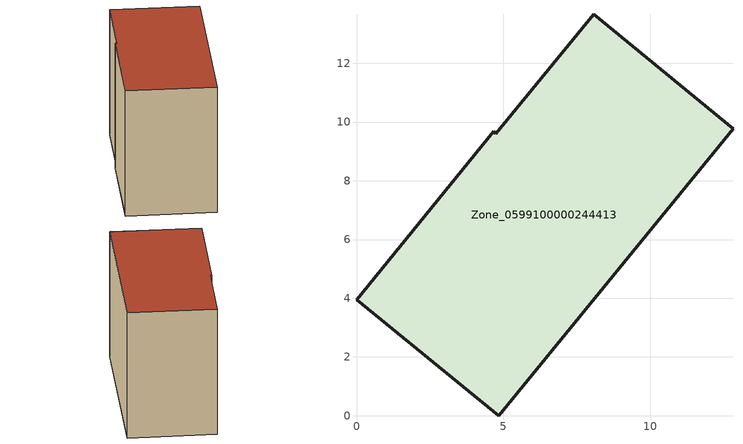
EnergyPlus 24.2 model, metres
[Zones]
Zone_0599100000244413
 floor ground (C_G): 4.85,0 0,3.95 4.67,9.68 4.75,9.61 8.08,13.67 12.82,9.77 z0
 wall outside (C_F): 4.85,0 12.82,9.77 8.08,13.67 4.75,9.61 4.67,9.68 0,3.95 4.85,0 z0:9.41
 roof outside (C_R): 0,3.95 4.85,0 12.82,9.77 8.08,13.67 4.75,9.61 4.67,9.68 z9.41
[BUILDING]
Pand.0599100000244413: North Axis=0; Terrain=City; Loads Convergence Tolerance Value=0.04; Temperature Convergence Tolerance Value=0.4; Solar Distribution=FullExterior; Maximum Number of Warmup Days=25; Minimum Number of Warmup Days=1
[Site:Location]
Rotterdam.The.Hague.AP_ZH_NLD Design_Conditions: Latitude=51.96; Longitude=4.45; Time Zone=1; Elevation=-4.5
[SITE:GROUNDTEMPERATURE:BUILDINGSURFACE]
18, 18, 18, 18, 18, 18, 18, 18, 18, 18, 18, 18
[MATERIAL] Thermal Absorptance=0.9; Solar Absorptance=0.7; Visible Absorptance=0.7
Name | Roughness | Thickness | Conductivity | Density | Specific Heat
G.TC.1946 | MediumSmooth | 0.15 | 1 | 540 | 1210
F.TC.1946 | Rough | 0.3 | 0.857143 | 1920 | 840
R.TC.1946 | MediumRough | 0.2 | 0.909091 | 1500 | 1000
[CONSTRUCTION]
C_G: G.TC.1946
C_F: F.TC.1946
C_R: R.TC.1946
[ZONE]
Zone_0599100000244413: Type=1; Multiplier=1; Ceiling Height=Autocalculate; Volume=Autocalculate; Floor Area=autocalculate; Part of Total Floor Area=Yes
[ZONEINFILTRATION:DESIGNFLOWRATE]
Infil_Zone_0599100000244413: Zone or ZoneList or Space or SpaceList=Zone_0599100000244413; Schedule=AlwaysOn; Design Flow Rate Calculation Method=Flow/Area; Flow Rate per Floor Area=0.003; Constant Term Coefficient=1; Temperature Term Coefficient=0; Velocity Term Coefficient=0; Velocity Squared Term Coefficient=0
[HVACTEMPLATE:ZONE:IDEALLOADSAIRSYSTEM]
Zone_0599100000244413: Maximum Heating Supply Air Temperature=50; Minimum Cooling Supply Air Temperature=13; Maximum Heating Supply Air Humidity Ratio=0.0156; Minimum Cooling Supply Air Humidity Ratio=0.0077; Heating Limit=NoLimit; Cooling Limit=NoLimit; Dehumidification Control Type=ConstantSensibleHeatRatio; Cooling Sensible Heat Ratio=0.7; Dehumidification Setpoint=60; Humidification Control Type=None; Humidification Setpoint=30; Outdoor Air Method=None; Outdoor Air Flow Rate per Person=0.00944; Outdoor Air Flow Rate per Zone Floor Area=0; Outdoor Air Flow Rate per Zone=0; Demand Controlled Ventilation Type=None; Outdoor Air Economizer Type=NoEconomizer; Heat Recovery Type=None; Sensible Heat Recovery Effectiveness=0.7; Latent Heat Recovery Effectiveness=0.65
[ZONECONTROL:THERMOSTAT]
ThermostatControl_Zone_0599100000244413: Zone or ZoneList=Zone_0599100000244413; Control Type Schedule=DualSetpointControlType; Control 1=Thermostat_Zone_0599100000244413; Temperature Difference Between Cutout And Setpoint=0
[THERMOSTATSETPOINT:DUALSETPOINT]
Thermostat_Zone_0599100000244413: Heating Setpoint Temperature Schedule=HeatingSetpoint_Zone_0599100000244413; Cooling Setpoint Temperature Schedule=CoolingSetpoint_Zone_0599100000244413
[SCHEDULE:COMPACT]
HeatingSetpoint_Zone_0599100000244413: Through: 12/31, For: AllDays, Until: 24:00, 21
CoolingSetpoint_Zone_0599100000244413: Through: 12/31, For: AllDays, Until: 24:00, 24
DualSetpointControlType: Through: 12/31, For: AllDays, Until: 24:00, 4
AlwaysOn: Through: 12/31, For: AllDays, Until: 24:00, 1
